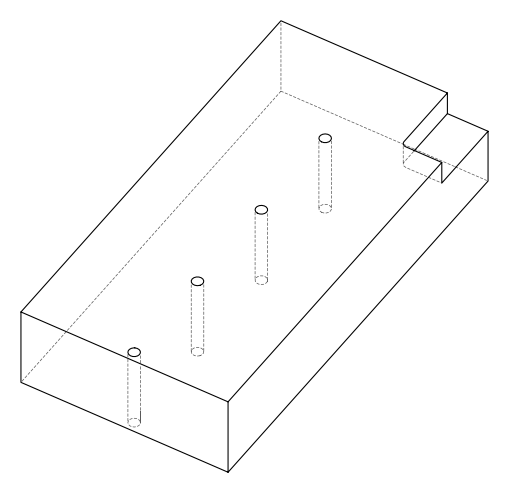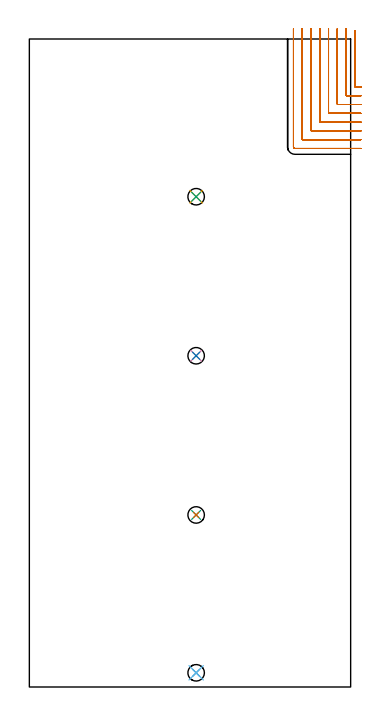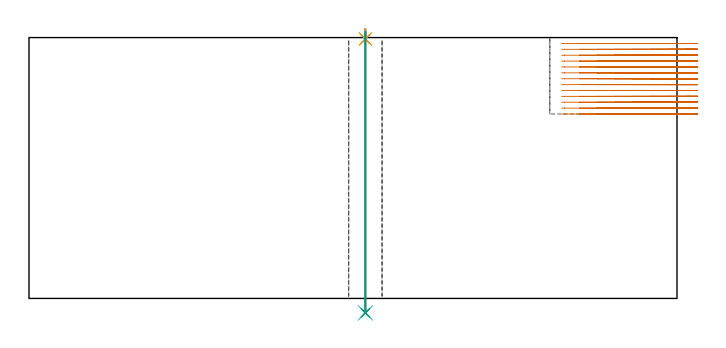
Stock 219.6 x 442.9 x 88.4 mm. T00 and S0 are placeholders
(PLAN: 9 operations, 2 tool changes, 21.9 min)
(1 MILL_CORNER_NOTCH_RECTANGULAR | CORNER_NOTCH_RECTANGULAR | NXT0201_009 | Follow Part, ap 2, ae 75% | 20.22 min | 87812 mm3)
(2 SPOT_DRILL | STEP1HOLE | NXT0321_9005460120000 | 0.03 min | 1 mm3)
(3 SPOT_DRILL_1 | STEP1HOLE_1 | NXT0321_9005460120000 | 0.03 min | 13 mm3)
(4 SPOT_DRILL_2 | STEP1HOLE_2 | NXT0321_9005460120000 | 0.03 min | 10 mm3)
(5 SPOT_DRILL_3 | STEP1HOLE_3 | NXT0321_9005460120000 | 0.03 min | 1 mm3)
(6 DRILL_THROUGH_HOLE_INTO_CENTER | STEP1HOLE | UGT0301_508 | 0.38 min | 8837 mm3)
(7 DRILL_THROUGH_HOLE_INTO_CENTER_1 | STEP1HOLE_1 | UGT0301_508 | 0.38 min | 8825 mm3)
(8 DRILL_THROUGH_HOLE_INTO_CENTER_2 | STEP1HOLE_2 | UGT0301_508 | 0.38 min | 8817 mm3)
(9 DRILL_THROUGH_HOLE_INTO_CENTER_3 | STEP1HOLE_3 | UGT0301_508 | 0.38 min | 8831 mm3)
(TOOL NXT0201_009 | ENDMILL 8mm [2P460-0800-NA 1630] | D8 FL26 Z6)
(TOOL NXT0321_9005460120000 | NC Spot Drill, 142deg, 12mm, Carbide, Uncoated | D12 PA142 FL30 Z2)
(TOOL UGT0301_508 | Carbide Drill 11.3 mm | D11.3 PA118 FL94 Z2)
(OP 1 MILL_CORNER_NOTCH_RECTANGULAR)
G17 G21 G94 G90
T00 M6
G54
G17 G0 G90 X222.5 Y448.655 S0 M3
G43 Z98.4 H1
Z86.408
G94 G1 Y445.655 F250.
Y410.496 F500.
G3 X222.896 Y410.1 R0.4
G1 X223.6
X226.6 F250.
G0 Z98.4
X216.5 Y449.9
Z86.408
G1 Y446.9
Y404.496 F500.
G3 X216.896 Y404.1 R0.4
G1 X223.6
X226.6 F250.
G0 Z98.4
X210.5 Y449.9
Z86.408
G1 Y446.9
Y398.496 F500.
G3 X210.896 Y398.1 R0.4
G1 X223.6
X226.6 F250.
G0 Z98.4
X204.5 Y449.9
Z86.408
G1 Y446.9
Y392.497 F500.
G3 X204.897 Y392.1 R0.4
G1 X223.6
X226.6 F250.
G0 Z98.4
X198.5 Y449.9
Z86.408
G1 Y446.9
Y386.497 F500.
G3 X198.897 Y386.1 R0.4
G1 X223.6
X226.6 F250.
G0 Z98.4
X192.5 Y449.9
Z86.408
G1 Y446.9
Y380.497 F500.
G3 X192.897 Y380.1 R0.4
G1 X223.6
X226.6 F250.
G0 Z98.4
X186.5 Y449.9
Z86.408
G1 Y446.9
Y374.497 F500.
G3 X186.897 Y374.1 R0.4
G1 X223.6
X226.6 F250.
G0 Z98.4
X180.5 Y449.9
Z86.408
G1 Y446.9
Y369.1 F500.
G3 X181.5 Y368.1 R1.
G1 X223.6
X226.6 F250.
G0 Z98.4
X222.5 Y448.655
Z84.415
G1 Y445.655
Y410.496 F500.
G3 X222.896 Y410.1 R0.4
G1 X223.6
X226.6 F250.
G0 Z98.4
X216.5 Y449.9
Z84.415
G1 Y446.9
Y404.496 F500.
G3 X216.896 Y404.1 R0.4
G1 X223.6
X226.6 F250.
G0 Z98.4
X210.5 Y449.9
Z84.415
G1 Y446.9
Y398.496 F500.
G3 X210.896 Y398.1 R0.4
G1 X223.6
X226.6 F250.
G0 Z98.4
X204.5 Y449.9
Z84.415
G1 Y446.9
Y392.497 F500.
G3 X204.897 Y392.1 R0.4
G1 X223.6
X226.6 F250.
G0 Z98.4
X198.5 Y449.9
Z84.415
G1 Y446.9
Y386.497 F500.
G3 X198.897 Y386.1 R0.4
G1 X223.6
X226.6 F250.
G0 Z98.4
X192.5 Y449.9
Z84.415
G1 Y446.9
Y380.497 F500.
G3 X192.897 Y380.1 R0.4
G1 X223.6
X226.6 F250.
G0 Z98.4
X186.5 Y449.9
Z84.415
G1 Y446.9
Y374.497 F500.
G3 X186.897 Y374.1 R0.4
G1 X223.6
X226.6 F250.
G0 Z98.4
X180.5 Y449.9
Z84.415
G1 Y446.9
Y369.1 F500.
G3 X181.5 Y368.1 R1.
G1 X223.6
X226.6 F250.
G0 Z98.4
X222.5 Y448.655
Z82.423
G1 Y445.655
Y410.496 F500.
G3 X222.896 Y410.1 R0.4
G1 X223.6
X226.6 F250.
G0 Z98.4
X216.5 Y449.9
Z82.423
G1 Y446.9
Y404.496 F500.
G3 X216.896 Y404.1 R0.4
G1 X223.6
X226.6 F250.
G0 Z98.4
X210.5 Y449.9
Z82.423
G1 Y446.9
Y398.496 F500.
G3 X210.896 Y398.1 R0.4
G1 X223.6
X226.6 F250.
G0 Z98.4
X204.5 Y449.9
Z82.423
G1 Y446.9
Y392.497 F500.
G3 X204.897 Y392.1 R0.4
G1 X223.6
X226.6 F250.
G0 Z98.4
X198.5 Y449.9
Z82.423
G1 Y446.9
Y386.497 F500.
G3 X198.897 Y386.1 R0.4
G1 X223.6
X226.6 F250.
G0 Z98.4
X192.5 Y449.9
Z82.423
G1 Y446.9
Y380.497 F500.
G3 X192.897 Y380.1 R0.4
G1 X223.6
X226.6 F250.
G0 Z98.4
X186.5 Y449.9
Z82.423
G1 Y446.9
Y374.497 F500.
G3 X186.897 Y374.1 R0.4
G1 X223.6
X226.6 F250.
G0 Z98.4
X180.5 Y449.9
Z82.423
G1 Y446.9
Y369.1 F500.
G3 X181.5 Y368.1 R1.
G1 X223.6
X226.6 F250.
G0 Z98.4
X222.5 Y448.655
Z80.431
G1 Y445.655
Y410.496 F500.
G3 X222.896 Y410.1 R0.4
G1 X223.6
X226.6 F250.
G0 Z98.4
X216.5 Y449.9
Z80.431
G1 Y446.9
Y404.496 F500.
G3 X216.896 Y404.1 R0.4
G1 X223.6
X226.6 F250.
G0 Z98.4
X210.5 Y449.9
Z80.431
G1 Y446.9
Y398.496 F500.
G3 X210.896 Y398.1 R0.4
G1 X223.6
X226.6 F250.
G0 Z98.4
X204.5 Y449.9
Z80.431
G1 Y446.9
Y392.497 F500.
G3 X204.897 Y392.1 R0.4
G1 X223.6
X226.6 F250.
G0 Z98.4
X198.5 Y449.9
Z80.431
G1 Y446.9
Y386.497 F500.
G3 X198.897 Y386.1 R0.4
G1 X223.6
X226.6 F250.
G0 Z98.4
X192.5 Y449.9
Z80.431
G1 Y446.9
Y380.497 F500.
G3 X192.897 Y380.1 R0.4
G1 X223.6
X226.6 F250.
G0 Z98.4
X186.5 Y449.9
Z80.431
G1 Y446.9
Y374.497 F500.
G3 X186.897 Y374.1 R0.4
G1 X223.6
X226.6 F250.
G0 Z98.4
X180.5 Y449.9
Z80.431
G1 Y446.9
Y369.1 F500.
G3 X181.5 Y368.1 R1.
G1 X223.6
X226.6 F250.
G0 Z98.4
X222.5 Y448.655
Z78.438
G1 Y445.655
Y410.496 F500.
G3 X222.896 Y410.1 R0.4
G1 X223.6
X226.6 F250.
G0 Z98.4
X216.5 Y449.9
Z78.438
G1 Y446.9
Y404.496 F500.
G3 X216.896 Y404.1 R0.4
G1 X223.6
X226.6 F250.
G0 Z98.4
X210.5 Y449.9
Z78.438
G1 Y446.9
Y398.496 F500.
G3 X210.896 Y398.1 R0.4
G1 X223.6
X226.6 F250.
G0 Z98.4
X204.5 Y449.9
Z78.438
G1 Y446.9
Y392.497 F500.
G3 X204.897 Y392.1 R0.4
G1 X223.6
X226.6 F250.
G0 Z98.4
X198.5 Y449.9
Z78.438
G1 Y446.9
Y386.497 F500.
G3 X198.897 Y386.1 R0.4
G1 X223.6
X226.6 F250.
G0 Z98.4
X192.5 Y449.9
Z78.438
G1 Y446.9
Y380.497 F500.
G3 X192.897 Y380.1 R0.4
G1 X223.6
X226.6 F250.
G0 Z98.4
X186.5 Y449.9
Z78.438
G1 Y446.9
Y374.497 F500.
G3 X186.897 Y374.1 R0.4
G1 X223.6
X226.6 F250.
G0 Z98.4
X180.5 Y449.9
Z78.438
G1 Y446.9
Y369.1 F500.
G3 X181.5 Y368.1 R1.
G1 X223.6
X226.6 F250.
G0 Z98.4
X222.5 Y448.655
Z76.446
G1 Y445.655
Y410.496 F500.
G3 X222.896 Y410.1 R0.4
G1 X223.6
X226.6 F250.
G0 Z98.4
X216.5 Y449.9
Z76.446
G1 Y446.9
Y404.496 F500.
G3 X216.896 Y404.1 R0.4
G1 X223.6
X226.6 F250.
G0 Z98.4
X210.5 Y449.9
Z76.446
G1 Y446.9
Y398.496 F500.
G3 X210.896 Y398.1 R0.4
G1 X223.6
X226.6 F250.
G0 Z98.4
X204.5 Y449.9
Z76.446
G1 Y446.9
Y392.497 F500.
G3 X204.897 Y392.1 R0.4
G1 X223.6
X226.6 F250.
G0 Z98.4
X198.5 Y449.9
Z76.446
G1 Y446.9
Y386.497 F500.
G3 X198.897 Y386.1 R0.4
G1 X223.6
X226.6 F250.
G0 Z98.4
X192.5 Y449.9
Z76.446
G1 Y446.9
Y380.497 F500.
G3 X192.897 Y380.1 R0.4
G1 X223.6
X226.6 F250.
G0 Z98.4
X186.5 Y449.9
Z76.446
G1 Y446.9
Y374.497 F500.
G3 X186.897 Y374.1 R0.4
G1 X223.6
X226.6 F250.
G0 Z98.4
X180.5 Y449.9
Z76.446
G1 Y446.9
Y369.1 F500.
G3 X181.5 Y368.1 R1.
G1 X223.6
X226.6 F250.
G0 Z98.4
X222.5 Y448.655
Z74.454
G1 Y445.655
Y410.496 F500.
G3 X222.896 Y410.1 R0.4
G1 X223.6
X226.6 F250.
G0 Z98.4
X216.5 Y449.9
Z74.454
G1 Y446.9
Y404.496 F500.
G3 X216.896 Y404.1 R0.4
G1 X223.6
X226.6 F250.
G0 Z98.4
X210.5 Y449.9
Z74.454
G1 Y446.9
Y398.496 F500.
G3 X210.896 Y398.1 R0.4
G1 X223.6
X226.6 F250.
G0 Z98.4
X204.5 Y449.9
Z74.454
G1 Y446.9
Y392.497 F500.
G3 X204.897 Y392.1 R0.4
G1 X223.6
X226.6 F250.
G0 Z98.4
X198.5 Y449.9
Z74.454
G1 Y446.9
Y386.497 F500.
G3 X198.897 Y386.1 R0.4
G1 X223.6
X226.6 F250.
G0 Z98.4
X192.5 Y449.9
Z74.454
G1 Y446.9
Y380.497 F500.
G3 X192.897 Y380.1 R0.4
G1 X223.6
X226.6 F250.
G0 Z98.4
X186.5 Y449.9
Z74.454
G1 Y446.9
Y374.497 F500.
G3 X186.897 Y374.1 R0.4
G1 X223.6
X226.6 F250.
G0 Z98.4
X180.5 Y449.9
Z74.454
G1 Y446.9
Y369.1 F500.
G3 X181.5 Y368.1 R1.
G1 X223.6
X226.6 F250.
G0 Z98.4
X222.5 Y448.655
Z72.462
G1 Y445.655
Y410.496 F500.
G3 X222.896 Y410.1 R0.4
G1 X223.6
X226.6 F250.
G0 Z98.4
X216.5 Y449.9
Z72.462
G1 Y446.9
Y404.496 F500.
G3 X216.896 Y404.1 R0.4
G1 X223.6
X226.6 F250.
G0 Z98.4
X210.5 Y449.9
Z72.462
G1 Y446.9
Y398.496 F500.
G3 X210.896 Y398.1 R0.4
G1 X223.6
X226.6 F250.
G0 Z98.4
X204.5 Y449.9
Z72.462
G1 Y446.9
Y392.497 F500.
G3 X204.897 Y392.1 R0.4
G1 X223.6
X226.6 F250.
G0 Z98.4
X198.5 Y449.9
Z72.462
G1 Y446.9
Y386.497 F500.
G3 X198.897 Y386.1 R0.4
G1 X223.6
X226.6 F250.
G0 Z98.4
X192.5 Y449.9
Z72.462
G1 Y446.9
Y380.497 F500.
G3 X192.897 Y380.1 R0.4
G1 X223.6
X226.6 F250.
G0 Z98.4
X186.5 Y449.9
Z72.462
G1 Y446.9
Y374.497 F500.
G3 X186.897 Y374.1 R0.4
G1 X223.6
X226.6 F250.
G0 Z98.4
X180.5 Y449.9
Z72.462
G1 Y446.9
Y369.1 F500.
G3 X181.5 Y368.1 R1.
G1 X223.6
X226.6 F250.
G0 Z98.4
X222.5 Y448.655
Z70.469
G1 Y445.655
Y410.496 F500.
G3 X222.896 Y410.1 R0.4
G1 X223.6
X226.6 F250.
G0 Z98.4
X216.5 Y449.9
Z70.469
G1 Y446.9
Y404.496 F500.
G3 X216.896 Y404.1 R0.4
G1 X223.6
X226.6 F250.
G0 Z98.4
X210.5 Y449.9
Z70.469
G1 Y446.9
Y398.496 F500.
G3 X210.896 Y398.1 R0.4
G1 X223.6
X226.6 F250.
G0 Z98.4
X204.5 Y449.9
Z70.469
G1 Y446.9
Y392.497 F500.
G3 X204.897 Y392.1 R0.4
G1 X223.6
X226.6 F250.
G0 Z98.4
X198.5 Y449.9
Z70.469
G1 Y446.9
Y386.497 F500.
G3 X198.897 Y386.1 R0.4
G1 X223.6
X226.6 F250.
G0 Z98.4
X192.5 Y449.9
Z70.469
G1 Y446.9
Y380.497 F500.
G3 X192.897 Y380.1 R0.4
G1 X223.6
X226.6 F250.
G0 Z98.4
X186.5 Y449.9
Z70.469
G1 Y446.9
Y374.497 F500.
G3 X186.897 Y374.1 R0.4
G1 X223.6
X226.6 F250.
G0 Z98.4
X180.5 Y449.9
Z70.469
G1 Y446.9
Y369.1 F500.
G3 X181.5 Y368.1 R1.
G1 X223.6
X226.6 F250.
G0 Z98.4
X222.5 Y448.655
Z68.477
G1 Y445.655
Y410.496 F500.
G3 X222.896 Y410.1 R0.4
G1 X223.6
X226.6 F250.
G0 Z98.4
X216.5 Y449.9
Z68.477
G1 Y446.9
Y404.496 F500.
G3 X216.896 Y404.1 R0.4
G1 X223.6
X226.6 F250.
G0 Z98.4
X210.5 Y449.9
Z68.477
G1 Y446.9
Y398.496 F500.
G3 X210.896 Y398.1 R0.4
G1 X223.6
X226.6 F250.
G0 Z98.4
X204.5 Y449.9
Z68.477
G1 Y446.9
Y392.497 F500.
G3 X204.897 Y392.1 R0.4
G1 X223.6
X226.6 F250.
G0 Z98.4
X198.5 Y449.9
Z68.477
G1 Y446.9
Y386.497 F500.
G3 X198.897 Y386.1 R0.4
G1 X223.6
X226.6 F250.
G0 Z98.4
X192.5 Y449.9
Z68.477
G1 Y446.9
Y380.497 F500.
G3 X192.897 Y380.1 R0.4
G1 X223.6
X226.6 F250.
G0 Z98.4
X186.5 Y449.9
Z68.477
G1 Y446.9
Y374.497 F500.
G3 X186.897 Y374.1 R0.4
G1 X223.6
X226.6 F250.
G0 Z98.4
X180.5 Y449.9
Z68.477
G1 Y446.9
Y369.1 F500.
G3 X181.5 Y368.1 R1.
G1 X223.6
X226.6 F250.
G0 Z98.4
X222.5 Y448.655
Z66.485
G1 Y445.655
Y410.496 F500.
G3 X222.896 Y410.1 R0.4
G1 X223.6
X226.6 F250.
G0 Z98.4
X216.5 Y449.9
Z66.485
G1 Y446.9
Y404.496 F500.
G3 X216.896 Y404.1 R0.4
G1 X223.6
X226.6 F250.
G0 Z98.4
X210.5 Y449.9
Z66.485
G1 Y446.9
Y398.496 F500.
G3 X210.896 Y398.1 R0.4
G1 X223.6
X226.6 F250.
G0 Z98.4
X204.5 Y449.9
Z66.485
G1 Y446.9
Y392.497 F500.
G3 X204.897 Y392.1 R0.4
G1 X223.6
X226.6 F250.
G0 Z98.4
X198.5 Y449.9
Z66.485
G1 Y446.9
Y386.497 F500.
G3 X198.897 Y386.1 R0.4
G1 X223.6
X226.6 F250.
G0 Z98.4
X192.5 Y449.9
Z66.485
G1 Y446.9
Y380.497 F500.
G3 X192.897 Y380.1 R0.4
G1 X223.6
X226.6 F250.
G0 Z98.4
X186.5 Y449.9
Z66.485
G1 Y446.9
Y374.497 F500.
G3 X186.897 Y374.1 R0.4
G1 X223.6
X226.6 F250.
G0 Z98.4
X180.5 Y449.9
Z66.485
G1 Y446.9
Y369.1 F500.
G3 X181.5 Y368.1 R1.
G1 X223.6
X226.6 F250.
G0 Z98.4
X222.5 Y448.655
Z64.492
G1 Y445.655
Y410.496 F500.
G3 X222.896 Y410.1 R0.4
G1 X223.6
X226.6 F250.
G0 Z98.4
X216.5 Y449.9
Z64.492
G1 Y446.9
Y404.496 F500.
G3 X216.896 Y404.1 R0.4
G1 X223.6
X226.6 F250.
G0 Z98.4
X210.5 Y449.9
Z64.492
G1 Y446.9
Y398.496 F500.
G3 X210.896 Y398.1 R0.4
G1 X223.6
X226.6 F250.
G0 Z98.4
X204.5 Y449.9
Z64.492
G1 Y446.9
Y392.497 F500.
G3 X204.897 Y392.1 R0.4
G1 X223.6
X226.6 F250.
G0 Z98.4
X198.5 Y449.9
Z64.492
G1 Y446.9
Y386.497 F500.
G3 X198.897 Y386.1 R0.4
G1 X223.6
X226.6 F250.
G0 Z98.4
X192.5 Y449.9
Z64.492
G1 Y446.9
Y380.497 F500.
G3 X192.897 Y380.1 R0.4
G1 X223.6
X226.6 F250.
G0 Z98.4
X186.5 Y449.9
Z64.492
G1 Y446.9
Y374.497 F500.
G3 X186.897 Y374.1 R0.4
G1 X223.6
X226.6 F250.
G0 Z98.4
X180.5 Y449.9
Z64.492
G1 Y446.9
Y369.1 F500.
G3 X181.5 Y368.1 R1.
G1 X223.6
X226.6 F250.
G0 Z98.4
X222.5 Y448.655
Z62.5
G1 Y445.655
Y410.496 F500.
G3 X222.896 Y410.1 R0.4
G1 X223.6
X226.6 F250.
G0 Z98.4
X216.5 Y449.9
Z62.5
G1 Y446.9
Y404.496 F500.
G3 X216.896 Y404.1 R0.4
G1 X223.6
X226.6 F250.
G0 Z98.4
X210.5 Y449.9
Z62.5
G1 Y446.9
Y398.496 F500.
G3 X210.896 Y398.1 R0.4
G1 X223.6
X226.6 F250.
G0 Z98.4
X204.5 Y449.9
Z62.5
G1 Y446.9
Y392.497 F500.
G3 X204.897 Y392.1 R0.4
G1 X223.6
X226.6 F250.
G0 Z98.4
X198.5 Y449.9
Z62.5
G1 Y446.9
Y386.497 F500.
G3 X198.897 Y386.1 R0.4
G1 X223.6
X226.6 F250.
G0 Z98.4
X192.5 Y449.9
Z62.5
G1 Y446.9
Y380.497 F500.
G3 X192.897 Y380.1 R0.4
G1 X223.6
X226.6 F250.
G0 Z98.4
X186.5 Y449.9
Z62.5
G1 Y446.9
Y374.497 F500.
G3 X186.897 Y374.1 R0.4
G1 X223.6
X226.6 F250.
G0 Z98.4
X180.5 Y449.9
Z62.5
G1 Y446.9
Y369.1 F500.
G3 X181.5 Y368.1 R1.
G1 X223.6
X226.6 F250.
G0 Z98.4
M5
M2
(OP 2 SPOT_DRILL)
G17 G21 G94 G90
T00 M6
G54
G17 G0 G90 X114. Y9.7 S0 M3
G43 Z98.4 H0
G94 G81 G98 Z87.914 F250. R91.4
G80
M5
M2
(OP 3 SPOT_DRILL_1)
G17 G21 G94 G90
T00 M6
G54
G17 G0 G90 X114. Y117.6 S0 M3
G43 Z98.4 H0
G94 G81 G98 Z87.914 F250. R91.4
G80
M5
M2
(OP 4 SPOT_DRILL_2)
G17 G21 G94 G90
T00 M6
G54
G17 G0 G90 X114. Y226.4 S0 M3
G43 Z98.4 H0
G94 G81 G98 Z87.914 F250. R91.4
G80
M5
M2
(OP 5 SPOT_DRILL_3)
G17 G21 G94 G90
T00 M6
G54
G17 G0 G90 X114. Y335.1 S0 M3
G43 Z98.4 H0
G94 G81 G98 Z87.914 F250. R91.4
G80
M5
M2
(OP 6 DRILL_THROUGH_HOLE_INTO_CENTER)
G17 G21 G94 G90
T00 M6
G54
G17 G0 G90 X114. Y9.7 S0 M3
G43 Z98.4 H0
G94 G73 G98 Z-4.895 F250. Q10.366 R90.4
G80
M5
M2
(OP 7 DRILL_THROUGH_HOLE_INTO_CENTER_1)
G17 G21 G94 G90
T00 M6
G54
G17 G0 G90 X114. Y117.6 S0 M3
G43 Z98.4 H0
G94 G73 G98 Z-4.895 F250. Q10.366 R90.4
G80
M5
M2
(OP 8 DRILL_THROUGH_HOLE_INTO_CENTER_2)
G17 G21 G94 G90
T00 M6
G54
G17 G0 G90 X114. Y226.4 S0 M3
G43 Z98.4 H0
G94 G73 G98 Z-4.895 F250. Q10.366 R90.4
G80
M5
M2
(OP 9 DRILL_THROUGH_HOLE_INTO_CENTER_3)
G17 G21 G94 G90
T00 M6
G54
G17 G0 G90 X114. Y335.1 S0 M3
G43 Z98.4 H0
G94 G73 G98 Z-4.895 F250. Q10.366 R90.4
G80
M5
M2
